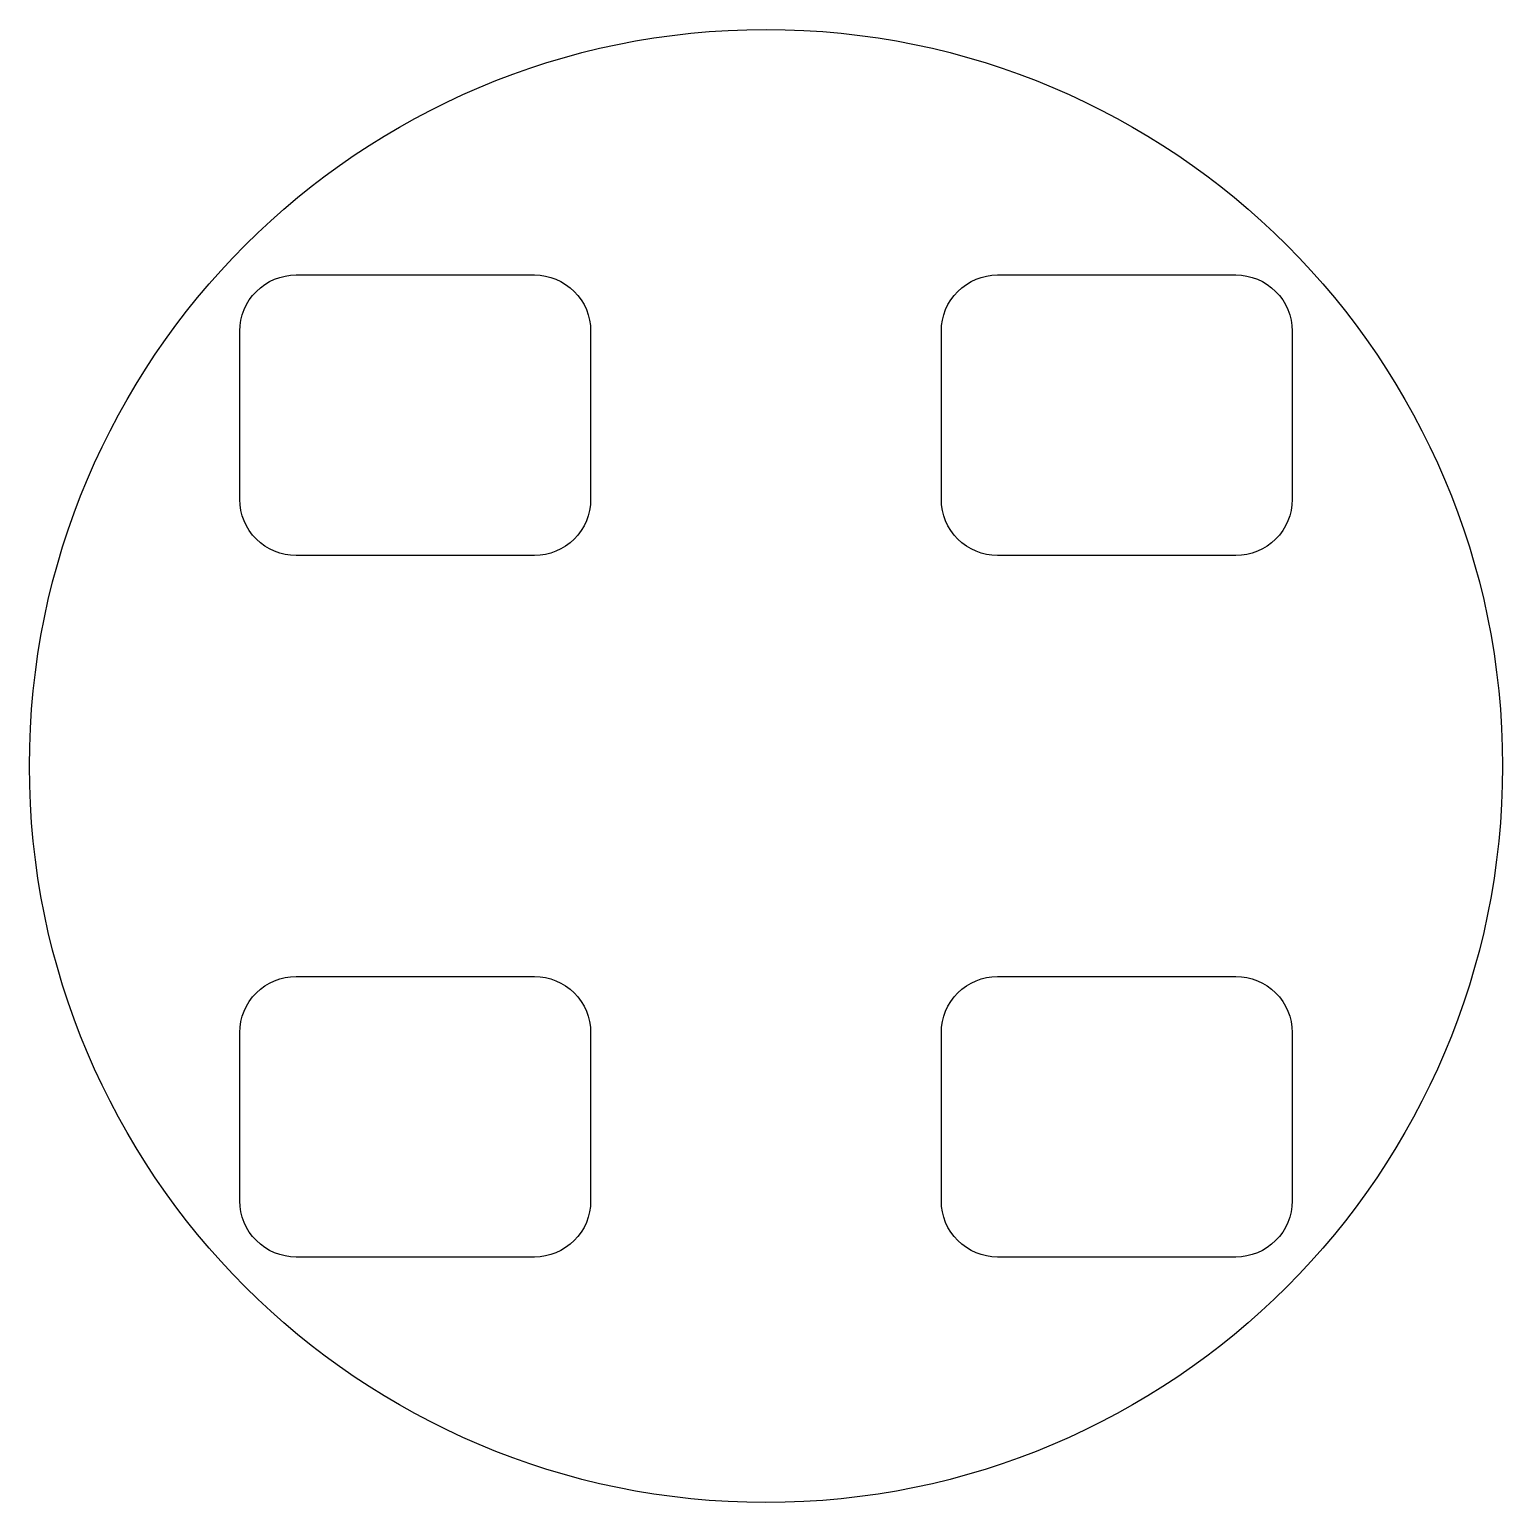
# Model space of a CAD drawing. Header units: millimetres. Extents: x -105 to 105, y -105 to 105.
import ezdxf

# ---------------------------------------------------------------- set-up
doc = ezdxf.new("R2010")
doc.units = ezdxf.units.MM
doc.layers.get('0').update_dxf_attribs({"linetype": 'CONTINUOUS'})

msp = doc.modelspace()

# ---------------------------------------------------------------- linework, layer by layer
for points in [[(-33, 30), (-67, 30, -0.414214), (-75, 38), (-75, 62, -0.414214), (-67, 70), (-33, 70, -0.414214), (-25, 62), (-25, 38, -0.414214)], [(67, 30), (33, 30, -0.414214), (25, 38), (25, 62, -0.414214), (33, 70), (67, 70, -0.414214), (75, 62), (75, 38, -0.414214)], [(-33, -70), (-67, -70, -0.414214), (-75, -62), (-75, -38, -0.414214), (-67, -30), (-33, -30, -0.414214), (-25, -38), (-25, -62, -0.414214)], [(67, -70), (33, -70, -0.414214), (25, -62), (25, -38, -0.414214), (33, -30), (67, -30, -0.414214), (75, -38), (75, -62, -0.414214)]]:
    msp.add_lwpolyline(points, format="xyb", close=True)
msp.add_circle((0, 0), 105)

doc.saveas('drawing.dxf')
